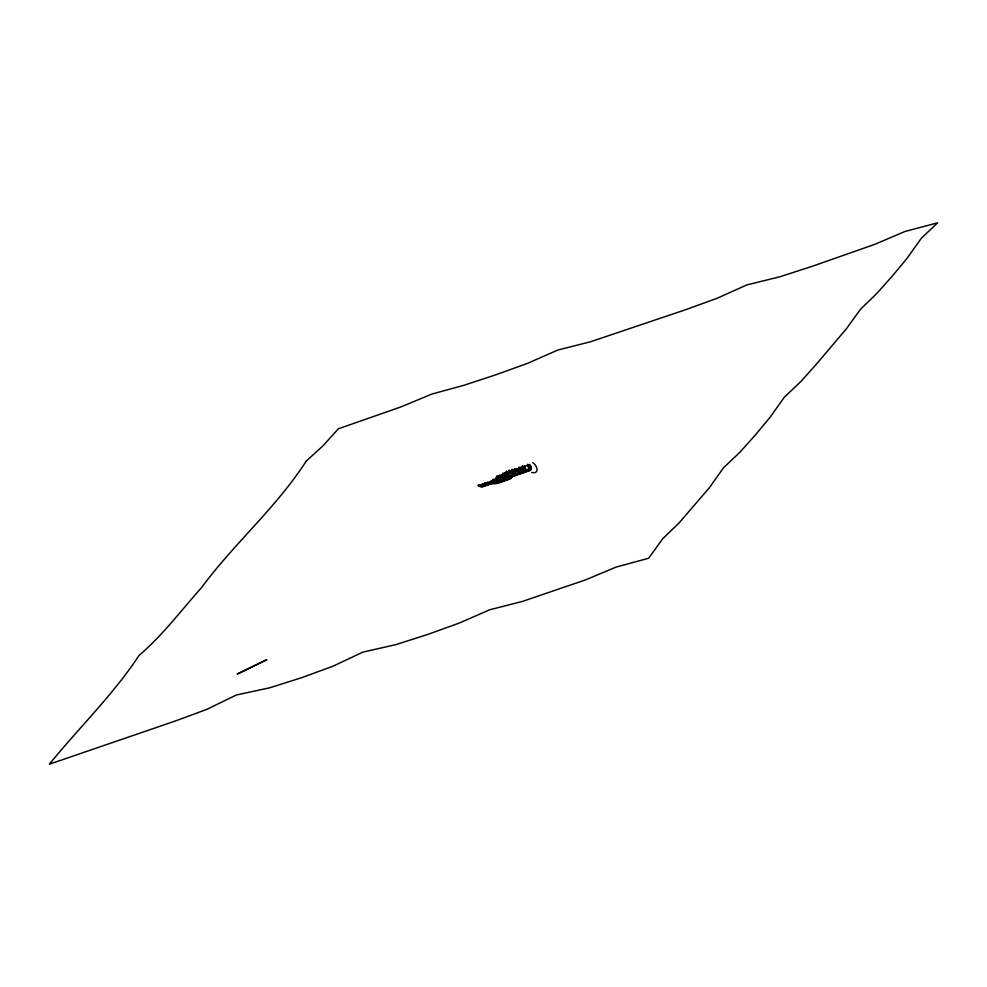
<?xml version="1.0" encoding="UTF-8"?>
<svg xmlns="http://www.w3.org/2000/svg" width="987" height="987" viewBox="0 0 987 987"><rect width="100%" height="100%" fill="white"/><g stroke="black" fill="none" stroke-linecap="round" stroke-linejoin="round"><path stroke-width="1.48" d="M490.329 481.434L490.28 482.52L490.921 481.162M502.765 473.341L502.408 475.302M504.098 478.239L505.085 476.968M511.945 469.467L511.71 470.972M517.99 469.491L518.052 468.726M496.35 477.153L495.523 480.718L495.24 479.978M518.78 467.32L518.594 468.973M516.62 468.689L516.497 469.467M508.91 470.861L508.996 470.219M514.363 469.343L514.227 470.182M493.734 479.188L492.809 481.644L493.118 479.411M499.558 475.068L498.238 479.781L497.867 479.226M505.8 472.267L505.677 473.192M506.701 475.302L514.079 472.489L515.152 469.652L500.187 475.722M514.202 469.763L514.067 470.417M511.254 470.663L511.093 471.255M513.733 469.886L513.61 470.491M511.759 470.565L511.55 471.613M516.189 471.107L515.473 473.871L515.091 473.316M505.048 473.501L505.208 472.872M505.455 474.019L505.788 472.637M508.071 472.341L508.231 471.712M508.515 472.699L508.885 470.355M508.626 472.107L508.786 471.502M502.728 480.731L511.18 477.745L510.908 478.695C504.197 480.472 496.917 485.592 489.984 483.137M513.882 471.169L512.808 474.784L512.438 474.229M501.482 478.016L501.211 478.769L500.828 478.214M502.605 476.166L501.754 478.572L501.384 478.016M505.11 474.994L504.11 477.77L503.728 477.214M484.999 483.494L485.283 484.222L482.248 484.247L478.646 485.851L486.542 483.445M485.197 484.42L484.827 482.754M487.825 482.816C491.97 481.459 503.802 473.945 497.596 477.437M495.141 480.163L495.782 479.793M518.483 468.541L518.15 472.958L517.867 472.218M520.667 472.094L520.371 471.354M520.568 472.279L520.593 467.48M523.11 471.255L522.666 470.046M522.74 470.7L523.258 469.997M523.024 471.441L522.407 466.913M523.566 471.255L523.566 470.293A12.35 6.601 71.1 0 1 522.703 465.938M525.331 469.664L526.17 470.207M525.701 469.837L524.368 466.518M529.155 464.334C528.711 465.099 531.746 466.283 529.513 465.765M529.871 466.259L530.624 465.753M505.504 478.954L504.813 479.892M505.726 479.226L505.418 479.657A11.165 5.971 71.1 0 1 503.876 480.792M508.132 478.461L506.763 479.756M511.661 476.265L509.946 478.127M494.08 482.224L493.13 482.84M529.044 464.828L527.774 465.42M501.569 481.125L501.038 481.446A8.451 4.516 71.1 0 0 501.667 481.261M511.797 477.066L513.795 475.413M506.541 475.352L496.153 478.276L497.485 477.498M497.423 477.498L504.641 473.02L528.107 465.198M497.349 477.572L496.14 478.251M515.078 470.096L506.22 473.896M529.55 464.791L531.018 466.789A3.8 2.85 27 0 1 529.488 470.404L482.914 486.369A4.071 3.06 27 0 1 478.72 485.382A6.749 5.071 27 0 1 478.3 485.036M487.936 482.446L480.644 484.987M498.275 482.162L497.053 482.384M506.06 473.957L497.016 476.992M517.768 472.403L518.706 472.773L518.891 471.428A38.16 20.382 71.1 0 1 519.187 467.159M520.285 471.539L521.21 471.909L521.222 470.91A18.593 9.932 71.1 0 1 521.013 467.344M498.719 480.064L500.742 479.374M501.754 479.028L516.324 474.031M521.63 472.205L524.134 471.342M526.688 470.466L527.996 470.022M511.624 477.005L512.352 476.758A48.326 25.81 71.1 0 0 514.572 475.129M508.428 479.114L499.595 481.804M502.58 480.78L490.946 483.198M497.016 476.45L498.213 476.203M484.358 483.667L484.987 484.161M531.672 472.44C539.827 474.463 537.459 465.494 532.746 462.656M528.958 464.729L530.155 466.209M529.674 464.951L530.5 465.987M512.981 474.044L513.363 474.599L514.215 471.959A16.483 8.809 71.1 0 0 514.4 471.354M498.41 479.04L498.793 479.596L499.854 476.4A8.55 4.565 71.1 0 0 500.076 475.549M495.696 479.966L496.079 480.521L496.819 477.782A9.265 4.947 71.1 0 0 497.066 475.919M530.488 466.666L530.821 467.172A3.8 2.85 27 0 1 529.291 470.787L482.717 486.751A4.071 3.06 27 0 1 478.522 485.764A6.749 5.071 27 0 1 478.103 485.419M487.479 482.162L487.751 483.383L488.207 482.396M524.122 465.975L525.454 469.75M522.333 466.061L522.407 466.728M525.985 469.602A13.88 7.415 71.1 0 1 524.492 465.753M527.342 465.408A9.414 7.069 27 0 1 528.378 467.098A3.047 2.295 27 0 1 527.44 469.763M481.113 485.801A3.973 2.986 27 0 1 479.201 485.222M527.539 465.124A9.784 7.341 27 0 1 528.452 466.395M527.391 464.334A9.784 7.341 27 0 1 529.131 466.888A3.121 2.344 27 0 1 528.193 469.639L482.248 485.394A3.973 2.986 27 0 1 480.336 485.222M509.465 470.441A11.165 5.971 71.1 0 1 509.082 472.452M514.918 468.603A16.483 8.809 71.1 0 1 514.72 470.034M503.333 473.291A8.624 4.602 71.1 0 1 502.988 475.055M512.487 469.405A11.178 5.971 71.1 0 1 512.093 471.416M506.417 471.046A8.451 4.516 71.1 0 1 506.023 473.785M517.065 468.714A48.326 25.81 71.1 0 1 516.645 471.046M511.945 476.4A16.483 8.809 71.1 0 1 510.501 477.831M508.737 478.189A11.178 5.971 71.1 0 1 508.428 478.621M507.713 479.312A11.178 5.971 71.1 0 1 506.886 479.756M502.642 480.422A8.451 4.516 71.1 0 1 502.186 480.916M515.498 474.414A38.16 20.382 71.1 0 1 515.967 474.13M494.573 482.174A9.265 4.947 71.1 0 1 493.525 482.865M498.324 482.211A8.624 4.602 71.1 0 1 497.041 482.199M306.278 461.015C276.471 507.392 234.104 543.541 201.471 587.672C181.053 610.583 162.497 635.394 139.081 655.43C113.123 694.749 78.985 727.752 49.35 764.197L175.563 720.917L206.739 709.406L236.349 694.996L269.846 687.766L301.775 677.637L332.989 666.2L362.797 652.16L396.095 644.56L427.988 634.357L459.288 623.068L489.527 609.83L522.394 601.428L585.538 579.887L616.036 567.106L648.644 558.247L662.808 538.631L679.068 522.937L709.468 487.59L723.52 467.776L739.892 452.28L755.326 435.045L770.316 416.983L784.357 397.169L800.741 381.673L816.175 364.437L846.402 328.757L860.578 309.178L876.826 293.447L892.236 276.163L907.226 258.113L921.29 238.323L937.65 222.803L904.943 231.501L874.544 244.443L811.659 266.49L779.829 276.792L746.826 284.922L716.722 298.432L685.447 309.77L590.534 341.761L557.643 350.101L527.428 363.401L496.128 374.69L464.383 385.152L431.812 394.084L401.277 406.792L338.368 428.79L322.885 445.951L306.278 461.015M247.169 669.223L237.164 674.109L266.774 659.686L247.169 669.223"/></g></svg>
